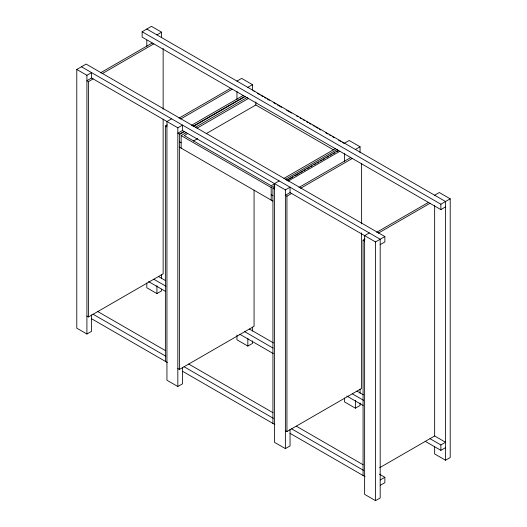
<?xml version="1.0" encoding="UTF-8"?>
<svg xmlns="http://www.w3.org/2000/svg" width="527" height="527" viewBox="0 0 527 527"><rect width="100%" height="100%" fill="white"/><g stroke="black" fill="none" stroke-linecap="round" stroke-linejoin="round"><path stroke-width="0.79" d="M91.573 314.896L91.573 331.325L86.909 334.019L76.79 328.176L76.79 69.465L86.125 64.077L384.862 236.551L384.862 241.939L380.191 244.633M445.539 206.907L440.875 209.601L142.138 37.127L142.138 31.739L151.473 26.35L161.591 32.187L161.591 37.582M76.79 69.465L86.909 75.308L91.573 72.614L91.573 78.003L86.909 80.697L88.464 81.593L93.127 78.898M156.921 34.881L161.591 32.187M100.492 72.851L152.25 42.97M102.054 73.747L153.812 43.866M171.604 118.819L166.94 121.513L166.94 380.224L177.83 386.508L182.494 383.814L182.494 367.391M236.952 81.092L241.623 78.398L252.512 84.682L252.512 90.071M165.379 361.357L165.379 126.006L167.382 124.846M178.969 118.16L230.727 88.279M180.524 119.056L232.282 89.175M91.573 78.003L177.83 127.797L182.494 125.103L182.494 130.498L177.83 133.193L179.384 134.089L184.055 131.394M247.842 87.377L252.512 84.682M191.42 125.347L243.178 95.459M192.974 126.243L244.732 96.362M179.384 134.537L184.364 131.664M193.607 126.322L245.529 96.349M181.136 148.127L181.136 135.551L186.117 132.672M195.359 127.336L247.282 97.357M187.79 133.502L184.246 135.551L271.181 185.741L274.725 183.692M196.999 128.186L248.731 98.318M193.462 141.012L197.711 138.555M206.215 133.647L255.819 105.005L333.492 149.852M279.158 180.913L274.488 183.607L274.488 442.318L285.377 448.602L290.048 445.908L290.048 429.485M344.506 143.186L349.17 140.492L360.06 146.776L360.06 152.613M283.934 178.376L335.666 148.509M274.738 185.484L271.181 187.54L181.136 135.551M285.41 179.325L337.333 149.345M272.933 423.451L272.933 188.099L274.936 186.94M286.523 180.254L338.281 150.373M288.579 179.516L292.847 177.052M294.982 175.82L299.25 173.357M300.673 172.533L302.808 171.301M304.231 170.478L305.653 169.654M307.076 168.838L309.204 167.606M310.627 166.782L312.05 165.959M314.184 164.727L315.607 163.91M317.03 163.087L318.453 162.263M320.587 161.031L322.01 160.215M323.433 159.391L324.856 158.568M326.99 157.336L328.413 156.519M330.548 155.287L331.97 154.464M333.393 153.64L334.81 152.823M336.944 151.592L338.367 150.768M288.078 181.15L339.836 151.269M182.494 130.498L285.377 189.898L290.048 187.197L290.048 192.592L285.377 195.286L286.938 196.182L291.602 193.488M355.396 149.47L360.06 146.776M298.967 187.441L350.725 157.553M300.528 188.337L352.286 158.456M86.909 316.048L88.464 316.951L163.146 273.829L163.146 119.122M146.809 283.039L146.809 287.755L156.921 293.592L161.591 290.897L161.591 289.264M369.302 232.954L364.631 235.648L364.631 494.359L375.527 500.65L380.191 497.956L380.191 239.245L81.461 66.771M434.65 195.227L439.314 192.533L450.21 198.824L450.21 457.535L445.539 460.229L434.65 453.938L434.65 446.863M363.077 475.499L363.077 240.141L365.079 238.988M376.667 232.295L428.425 202.414M378.221 233.197L429.979 203.31M290.048 192.592L375.527 241.939L384.862 236.551M142.138 31.739L440.875 204.212L450.21 198.824M177.83 368.544L179.384 369.447L254.067 326.325L254.067 190.142M236.952 335.086L236.952 339.803L247.842 346.087L252.512 343.393L252.512 340.943M285.377 430.638L286.938 431.541L361.621 388.419L361.621 232.888M344.506 397.964L344.506 401.897L355.396 408.181L360.06 405.487L360.06 403.036M379.638 467.732L434.65 435.974L445.539 442.258L440.875 444.953L429.979 438.668M380.191 479.992L384.862 477.297L384.862 482.686L380.191 485.38M425.19 441.29L440.875 450.348L445.539 447.654M146.809 29.044L445.539 201.518L445.539 460.229M257.374 93.332L259.515 94.564M260.937 95.387L263.072 96.619M264.501 97.442L265.924 98.266M267.347 99.089L269.488 100.321M273.763 102.791L275.898 104.023M277.327 104.847L281.602 107.317M286.589 110.196L291.576 113.074M296.569 115.953L297.992 116.777M300.126 118.015L301.556 118.838M302.979 119.662L304.402 120.479M306.543 121.717L307.966 122.541M309.395 123.364L310.818 124.188M312.952 125.419L314.382 126.243M315.805 127.066L317.946 128.298M319.369 129.122L320.791 129.945M325.785 132.824L327.919 134.056M329.342 134.879L330.772 135.702M332.194 136.526L334.335 137.758M338.611 140.228L340.745 141.467M342.175 142.283L344.309 143.522M165.379 126.006L166.94 126.902M272.933 188.099L274.488 188.995M363.077 240.141L364.631 241.043M179.384 141.723L181.136 142.738M271.181 194.72L272.933 195.734M179.384 147.112L272.933 201.123M158.475 276.53L165.597 280.641M249.403 329.019L273.493 342.932M356.95 391.113L363.353 394.815M153.812 279.224L165.919 286.214M244.732 331.714L273.078 348.083M352.286 393.807L363.67 400.382M148.555 281.576L165.669 291.457M239.818 334.27L273.329 353.61M346.759 396.014L363.162 405.48M97.798 311.562L165.458 350.626M188.719 364.052L273.052 412.746M296.273 426.145L363.162 464.768M379.414 474.148L384.862 477.297M93.127 314.257L165.774 356.199M184.055 366.746L273.348 418.306M291.602 428.84L363.478 470.341M91.573 318.749L167.355 362.497M182.494 371.239L274.89 424.584M290.048 433.332L365.053 476.639M440.875 204.212L440.875 209.601M440.875 444.953L440.875 450.348M434.65 205.556L434.65 435.974M375.527 241.939L375.527 500.65M361.621 163.765L361.621 223.837M360.06 389.157L360.06 393.241M355.396 400.322L355.396 408.181M344.506 153.509L344.506 161.743M286.938 196.182L286.938 431.541M285.377 189.898L285.377 448.602M271.181 186.512L271.181 200.115M255.819 101.928L255.819 105.005M254.067 90.973L254.067 91.421M252.512 327.063L252.512 331.147M247.842 338.229L247.842 346.087M236.952 91.415L236.952 99.649M179.384 134.089L179.384 369.447M177.83 127.797L177.83 386.508M163.146 48.352L163.146 109.247M161.591 274.567L161.591 278.651M156.921 285.733L156.921 293.592M146.809 40.197L146.809 46.778M88.464 81.593L88.464 316.951M86.909 75.308L86.909 334.019"/></g></svg>
